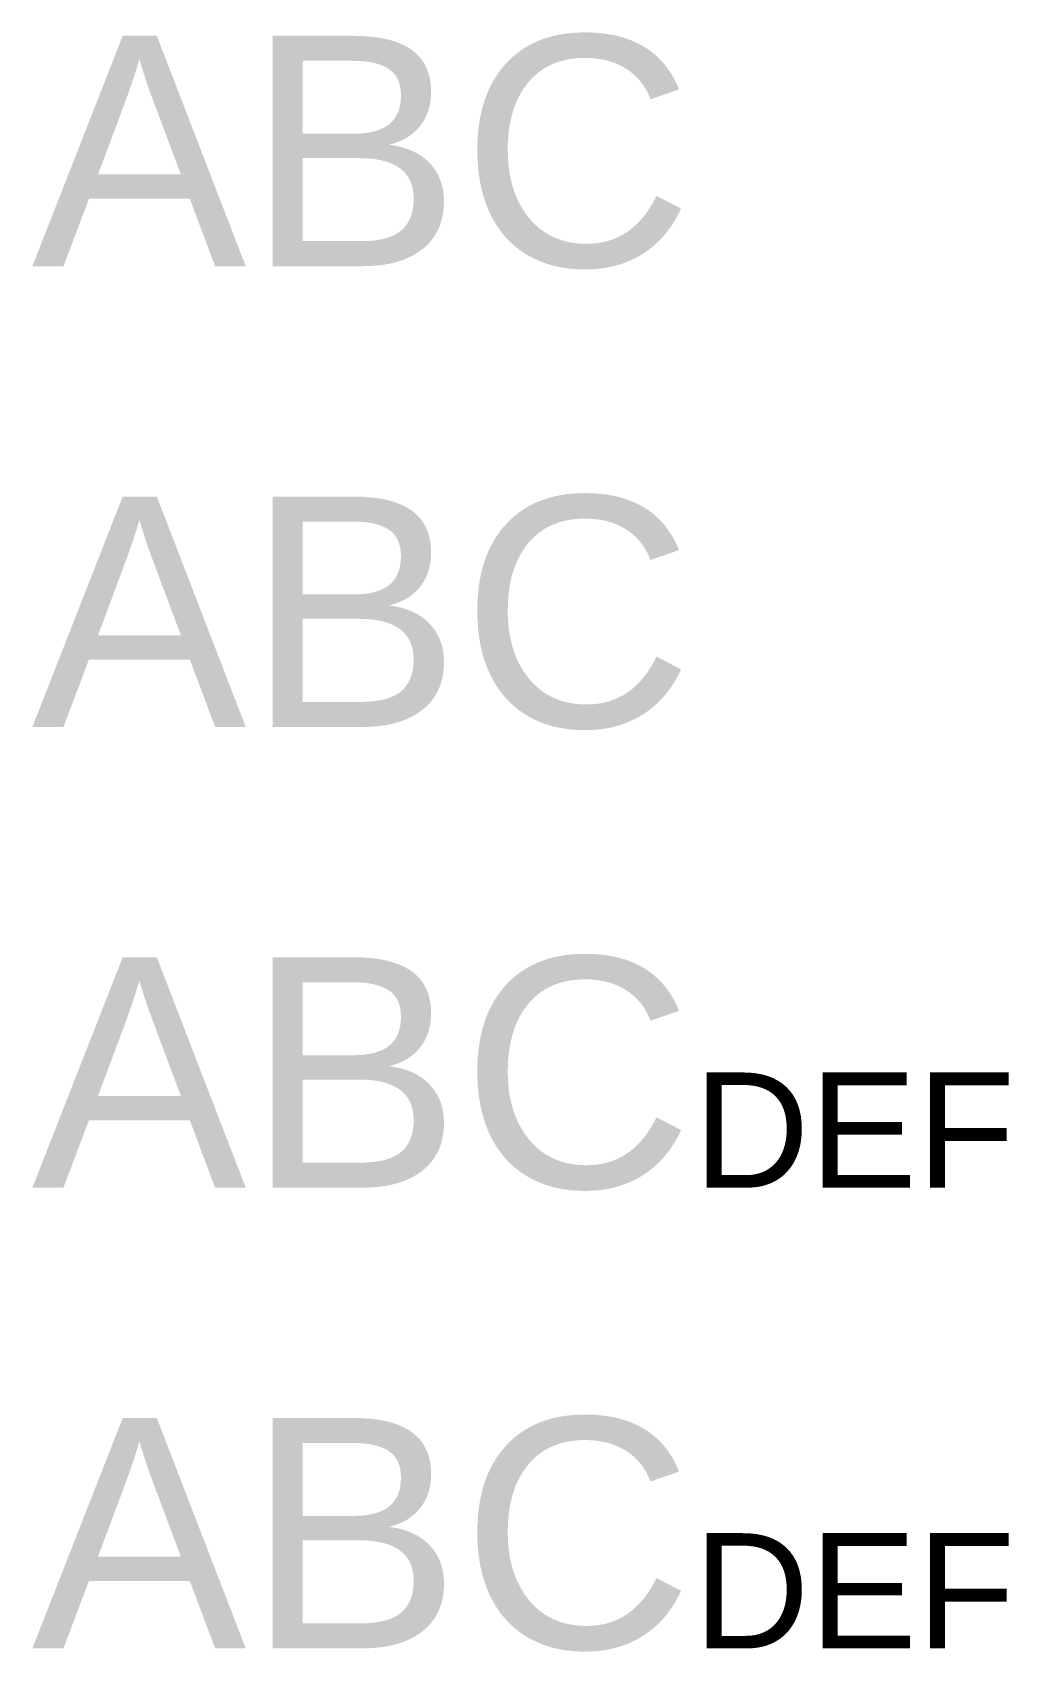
# Model space of a CAD drawing. Header units: millimetres. Extents: x 0 to 21.2, y 24.9 to 60.1.
import ezdxf
from ezdxf.enums import TextEntityAlignment as Align

# ---------------------------------------------------------------- set-up
doc = ezdxf.new("R2010")
doc.units = ezdxf.units.MM
doc.layers.get('0').update_dxf_attribs({"lineweight": 25, "true_color": 0xffffff})
doc.styles.add('textstyle11', font='')
doc.styles.add('textstyle12', font='')
doc.styles.add('textstyle13', font='')
doc.styles.add('textstyle14', font='Arial.ttf')
doc.styles.get('textstyle11').set_extended_font_data('Arial')
doc.styles.get('textstyle12').set_extended_font_data('Arial')
doc.styles.get('textstyle13').set_extended_font_data('Arial')

msp = doc.modelspace()

# ---------------------------------------------------------------- texts
at = {"style": 'textstyle14'}
msp.add_text('ABC', height=5, dxfattribs=at).set_placement((0, 60), align=Align.TOP_LEFT)
at = {"attachment_point": 1}
for s, insert, char_height, style in [('ABC', (0, 50), 5, 'textstyle11'), ('\\H5;ABC\\H2.5;DEF', (0, 40), 0.5, 'textstyle12'), ('\\H5;ABC\\H0.5x;DEF', (0, 30), 0.5, 'textstyle13')]:
    msp.add_mtext(s, dxfattribs=dict(at, insert=insert, char_height=char_height, style=style))

doc.saveas('drawing.dxf')
